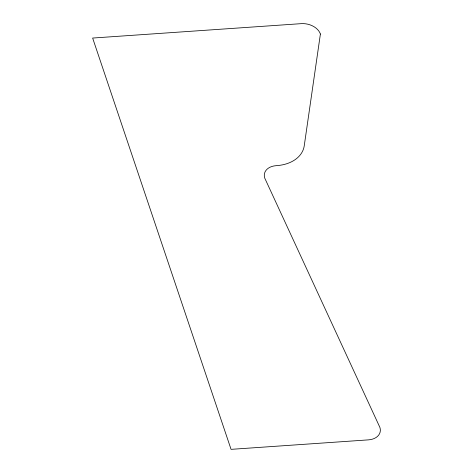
<?xml version="1.0" encoding="UTF-8"?>
<svg xmlns="http://www.w3.org/2000/svg" width="473" height="473" viewBox="0 0 473 473"><rect width="100%" height="100%" fill="white"/><g stroke="black" fill="none" stroke-linecap="round" stroke-linejoin="round"><path stroke-width="0.71" d="M320.398 34.021L304.245 145.773A37.201 26.121 12.8 0 1 276.675 165.633L276.179 165.668A15.94 11.192 12.8 0 0 264.762 178.144L379.884 427.385A15.94 11.192 12.8 0 1 368.461 439.866L231.061 449.35L92.643 38.053L301.283 23.65A15.94 11.192 12.8 0 1 320.398 34.021"/></g></svg>
